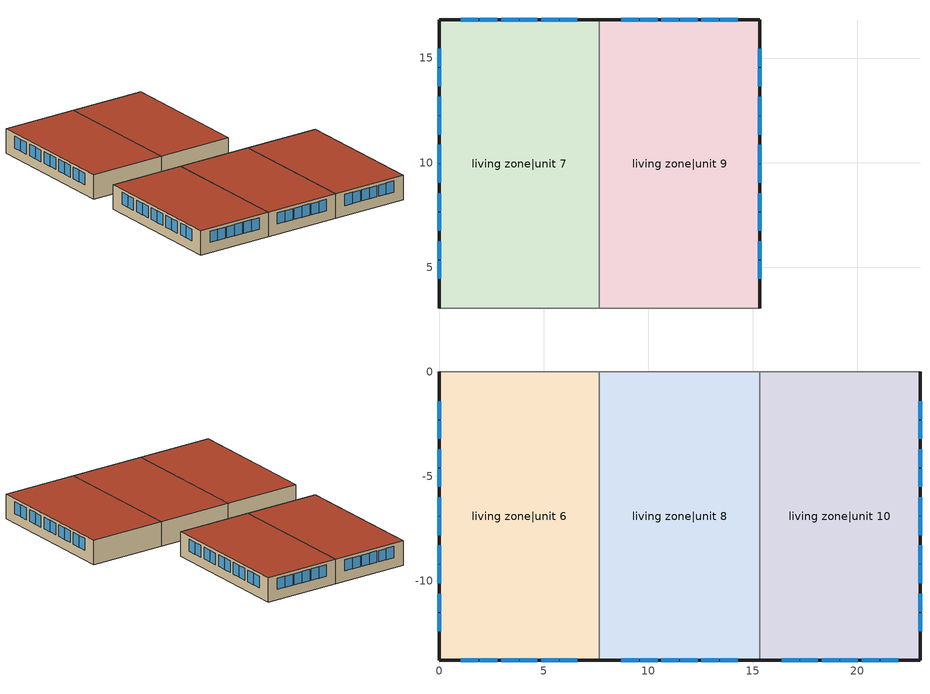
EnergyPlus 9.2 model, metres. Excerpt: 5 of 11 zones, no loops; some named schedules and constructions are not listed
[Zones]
living zone|unit 10
 floor to living zone|unit 5 (FloorFinUninsFin): 15.33,-13.8 15.33,0 22.99,0 22.99,-13.8 z2.44
 wall outside (WallExtInsFin): 15.33,-13.8 22.99,-13.8 22.99,0 z2.44:4.88
 wall adiabatic (WallIntFinUninsFin): 22.99,0 15.33,0 z2.44:4.88
 wall to living zone|unit 8 (WallIntFinUninsFin): 15.33,0 15.33,-13.8 z2.44:4.88
 window (WindowConstruction): 22.99,-12.4 22.99,-11.53 / 22.99,-2.27 22.99,-1.4 / 22.99,-11.47 22.99,-10.6 / 22.99,-10.1 22.99,-9.23 / 22.99,-9.17 22.99,-8.3 / 22.99,-7.8 22.99,-6.93 / 22.99,-6.87 22.99,-6 / 22.99,-5.5 22.99,-4.63 / 22.99,-4.57 22.99,-3.7 / 22.99,-3.2 22.99,-2.33 z3.41:4.57; 16.38,-13.8 17.21,-13.8 / 17.27,-13.8 18.11,-13.8 / 18.29,-13.8 19.13,-13.8 / 19.19,-13.8 20.03,-13.8 / 20.21,-13.8 21.05,-13.8 / 21.11,-13.8 21.94,-13.8 z3.46:4.57
 roof outside (RoofFinInsExt): 22.99,-13.8 22.99,0 15.33,0 15.33,-13.8 z4.88
living zone|unit 6
 floor to living zone (FloorFinUninsFin): 0,-13.8 0,0 7.66,0 7.66,-13.8 z2.44
 wall outside (WallExtInsFin): 0,0 0,-13.8 7.66,-13.8 z2.44:4.88
 wall adiabatic (WallIntFinUninsFin): 7.66,0 0,0 z2.44:4.88
 wall to living zone|unit 8 (WallIntFinUninsFin Reversed): 7.66,-13.8 7.66,0 z2.44:4.88
 window (WindowConstruction): 1.05,-13.8 1.89,-13.8 / 1.95,-13.8 2.78,-13.8 / 2.96,-13.8 3.8,-13.8 / 3.86,-13.8 4.7,-13.8 / 4.88,-13.8 5.72,-13.8 / 5.78,-13.8 6.62,-13.8 z3.46:4.57; 0,-1.4 0,-2.27 / 0,-11.53 0,-12.4 / 0,-2.33 0,-3.2 / 0,-3.7 0,-4.57 / 0,-4.63 0,-5.5 / 0,-6 0,-6.87 / 0,-6.93 0,-7.8 / 0,-8.3 0,-9.17 / 0,-9.23 0,-10.1 / 0,-10.6 0,-11.47 z3.41:4.57
 roof outside (RoofFinInsExt): 7.66,-13.8 7.66,0 0,0 0,-13.8 z4.88
living zone|unit 7
 floor to living zone|unit 2 (FloorFinUninsFin): 0,3.05 0,16.84 7.66,16.84 7.66,3.05 z2.44
 wall outside (WallExtInsFin): 7.66,16.84 0,16.84 0,3.05 z2.44:4.88
 wall to living zone|unit 9 (WallIntFinUninsFin Reversed): 7.66,3.05 7.66,16.84 z2.44:4.88
 wall adiabatic (WallIntFinUninsFin): 0,3.05 7.66,3.05 z2.44:4.88
 window (WindowConstruction): 0,15.44 0,14.57 / 0,5.32 0,4.45 / 0,14.51 0,13.64 / 0,13.15 0,12.28 / 0,12.21 0,11.34 / 0,10.85 0,9.98 / 0,9.92 0,9.04 / 0,8.55 0,7.68 / 0,7.62 0,6.75 / 0,6.25 0,5.38 z3.41:4.57; 6.62,16.84 5.78,16.84 / 5.72,16.84 4.88,16.84 / 4.7,16.84 3.86,16.84 / 3.8,16.84 2.96,16.84 / 2.78,16.84 1.95,16.84 / 1.89,16.84 1.05,16.84 z3.46:4.57
 roof outside (RoofFinInsExt): 7.66,3.05 7.66,16.84 0,16.84 0,3.05 z4.88
living zone|unit 8
 floor to living zone|unit 3 (FloorFinUninsFin): 7.66,-13.8 7.66,0 15.33,0 15.33,-13.8 z2.44
 wall outside (WallExtInsFin): 7.66,-13.8 15.33,-13.8 z2.44:4.88
 wall adiabatic (WallIntFinUninsFin): 15.33,0 7.66,0 z2.44:4.88
 window (WindowConstruction): 8.71,-13.8 9.55,-13.8 / 9.61,-13.8 10.45,-13.8 / 10.63,-13.8 11.47,-13.8 / 11.53,-13.8 12.36,-13.8 / 12.54,-13.8 13.38,-13.8 / 13.44,-13.8 14.28,-13.8 z3.46:4.57
 roof outside (RoofFinInsExt): 15.33,-13.8 15.33,0 7.66,0 7.66,-13.8 z4.88
living zone|unit 9
 floor to living zone|unit 4 (FloorFinUninsFin): 7.66,3.05 7.66,16.84 15.33,16.84 15.33,3.05 z2.44
 wall outside (WallExtInsFin): 15.33,3.05 15.33,16.84 7.66,16.84 z2.44:4.88
 wall adiabatic (WallIntFinUninsFin): 7.66,3.05 15.33,3.05 z2.44:4.88
 window (WindowConstruction): 14.28,16.84 13.44,16.84 / 13.38,16.84 12.54,16.84 / 12.36,16.84 11.53,16.84 / 11.47,16.84 10.63,16.84 / 10.45,16.84 9.61,16.84 / 9.55,16.84 8.71,16.84 z3.46:4.57; 15.33,4.45 15.33,5.32 / 15.33,14.57 15.33,15.44 / 15.33,5.38 15.33,6.25 / 15.33,6.75 15.33,7.62 / 15.33,7.68 15.33,8.55 / 15.33,9.04 15.33,9.92 / 15.33,9.98 15.33,10.85 / 15.33,11.34 15.33,12.21 / 15.33,12.28 15.33,13.15 / 15.33,13.64 15.33,14.51 z3.41:4.57
 roof outside (RoofFinInsExt): 15.33,3.05 15.33,16.84 7.66,16.84 7.66,3.05 z4.88
[Schedule:Year]
res mv_2 bath exhaust schedule: res mv_2 bath exhaust schedule Week Rule - Jan1-Jan6, 1, 1, 1, 6, res mv_2 bath exhaust schedule Week Rule - Jan7-Jan27, 1, 7, 1, 27, res mv_2 bath exhaust schedule Week Rule - Jan28-Feb3, 1, 28, 2, 3, res mv_2 bath exhaust schedule Week Rule - Feb4-Feb24, 2, 4, 2, 24, res mv_2 bath exhaust schedule Week Rule - Feb25-Mar3, 2, 25, 3, 3, res mv_2 bath exhaust schedule Week Rule - Mar4-Mar31, 3, 4, 3, 31, res mv_2 bath exhaust schedule Week Rule - Apr1-Apr28, 4, 1, 4, 28, res mv_2 bath exhaust schedule Week Rule - Apr29-May5, 4, 29, 5, 5, res mv_2 bath exhaust schedule Week Rule - May6-May26, 5, 6, 5, 26, res mv_2 bath exhaust schedule Week Rule - May27-Jun2, 5, 27, 6, 2, res mv_2 bath exhaust schedule Week Rule - Jun3-Jun30, 6, 3, 6, 30, res mv_2 bath exhaust schedule Week Rule - Jul1-Jul28, 7, 1, 7, 28, res mv_2 bath exhaust schedule Week Rule - Jul29-Aug4, 7, 29, 8, 4, res mv_2 bath exhaust schedule Week Rule - Aug5-Aug25, 8, 5, 8, 25, res mv_2 bath exhaust schedule Week Rule - Aug26-Sep1, 8, 26, 9, 1, res mv_2 bath exhaust schedule Week Rule - Sep2-Sep29, 9, 2, 9, 29, res mv_2 bath exhaust schedule Week Rule - Sep30-Oct6, 9, 30, 10, 6, res mv_2 bath exhaust schedule Week Rule - Oct7-Oct27, 10, 7, 10, 27, res mv_2 bath exhaust schedule Week Rule - Oct28-Nov3, 10, 28, 11, 3, res mv_2 bath exhaust schedule Week Rule - Nov4-Nov24, 11, 4, 11, 24, res mv_2 bath exhaust schedule Week Rule - Nov25-Dec1, 11, 25, 12, 1, res mv_2 bath exhaust schedule Week Rule - Dec2-Dec31, 12, 2, 12, 31
res mv_2 range exhaust schedule: res mv_2 range exhaust schedule Week Rule - Jan1-Jan6, 1, 1, 1, 6, res mv_2 range exhaust schedule Week Rule - Jan7-Jan27, 1, 7, 1, 27, res mv_2 range exhaust schedule Week Rule - Jan28-Feb3, 1, 28, 2, 3, res mv_2 range exhaust schedule Week Rule - Feb4-Feb24, 2, 4, 2, 24, res mv_2 range exhaust schedule Week Rule - Feb25-Mar3, 2, 25, 3, 3, res mv_2 range exhaust schedule Week Rule - Mar4-Mar31, 3, 4, 3, 31, res mv_2 range exhaust schedule Week Rule - Apr1-Apr28, 4, 1, 4, 28, res mv_2 range exhaust schedule Week Rule - Apr29-May5, 4, 29, 5, 5, res mv_2 range exhaust schedule Week Rule - May6-May26, 5, 6, 5, 26, res mv_2 range exhaust schedule Week Rule - May27-Jun2, 5, 27, 6, 2, res mv_2 range exhaust schedule Week Rule - Jun3-Jun30, 6, 3, 6, 30, res mv_2 range exhaust schedule Week Rule - Jul1-Jul28, 7, 1, 7, 28, res mv_2 range exhaust schedule Week Rule - Jul29-Aug4, 7, 29, 8, 4, res mv_2 range exhaust schedule Week Rule - Aug5-Aug25, 8, 5, 8, 25, res mv_2 range exhaust schedule Week Rule - Aug26-Sep1, 8, 26, 9, 1, res mv_2 range exhaust schedule Week Rule - Sep2-Sep29, 9, 2, 9, 29, res mv_2 range exhaust schedule Week Rule - Sep30-Oct6, 9, 30, 10, 6, res mv_2 range exhaust schedule Week Rule - Oct7-Oct27, 10, 7, 10, 27, res mv_2 range exhaust schedule Week Rule - Oct28-Nov3, 10, 28, 11, 3, res mv_2 range exhaust schedule Week Rule - Nov4-Nov24, 11, 4, 11, 24, res mv_2 range exhaust schedule Week Rule - Nov25-Dec1, 11, 25, 12, 1, res mv_2 range exhaust schedule Week Rule - Dec2-Dec31, 12, 2, 12, 31
res mv_3 bath exhaust schedule: res mv_3 bath exhaust schedule Week Rule - Jan1-Jan6, 1, 1, 1, 6, res mv_3 bath exhaust schedule Week Rule - Jan7-Jan27, 1, 7, 1, 27, res mv_3 bath exhaust schedule Week Rule - Jan28-Feb3, 1, 28, 2, 3, res mv_3 bath exhaust schedule Week Rule - Feb4-Feb24, 2, 4, 2, 24, res mv_3 bath exhaust schedule Week Rule - Feb25-Mar3, 2, 25, 3, 3, res mv_3 bath exhaust schedule Week Rule - Mar4-Mar31, 3, 4, 3, 31, res mv_3 bath exhaust schedule Week Rule - Apr1-Apr28, 4, 1, 4, 28, res mv_3 bath exhaust schedule Week Rule - Apr29-May5, 4, 29, 5, 5, res mv_3 bath exhaust schedule Week Rule - May6-May26, 5, 6, 5, 26, res mv_3 bath exhaust schedule Week Rule - May27-Jun2, 5, 27, 6, 2, res mv_3 bath exhaust schedule Week Rule - Jun3-Jun30, 6, 3, 6, 30, res mv_3 bath exhaust schedule Week Rule - Jul1-Jul28, 7, 1, 7, 28, res mv_3 bath exhaust schedule Week Rule - Jul29-Aug4, 7, 29, 8, 4, res mv_3 bath exhaust schedule Week Rule - Aug5-Aug25, 8, 5, 8, 25, res mv_3 bath exhaust schedule Week Rule - Aug26-Sep1, 8, 26, 9, 1, res mv_3 bath exhaust schedule Week Rule - Sep2-Sep29, 9, 2, 9, 29, res mv_3 bath exhaust schedule Week Rule - Sep30-Oct6, 9, 30, 10, 6, res mv_3 bath exhaust schedule Week Rule - Oct7-Oct27, 10, 7, 10, 27, res mv_3 bath exhaust schedule Week Rule - Oct28-Nov3, 10, 28, 11, 3, res mv_3 bath exhaust schedule Week Rule - Nov4-Nov24, 11, 4, 11, 24, res mv_3 bath exhaust schedule Week Rule - Nov25-Dec1, 11, 25, 12, 1, res mv_3 bath exhaust schedule Week Rule - Dec2-Dec31, 12, 2, 12, 31
res mv_3 range exhaust schedule: res mv_3 range exhaust schedule Week Rule - Jan1-Jan6, 1, 1, 1, 6, res mv_3 range exhaust schedule Week Rule - Jan7-Jan27, 1, 7, 1, 27, res mv_3 range exhaust schedule Week Rule - Jan28-Feb3, 1, 28, 2, 3, res mv_3 range exhaust schedule Week Rule - Feb4-Feb24, 2, 4, 2, 24, res mv_3 range exhaust schedule Week Rule - Feb25-Mar3, 2, 25, 3, 3, res mv_3 range exhaust schedule Week Rule - Mar4-Mar31, 3, 4, 3, 31, res mv_3 range exhaust schedule Week Rule - Apr1-Apr28, 4, 1, 4, 28, res mv_3 range exhaust schedule Week Rule - Apr29-May5, 4, 29, 5, 5, res mv_3 range exhaust schedule Week Rule - May6-May26, 5, 6, 5, 26, res mv_3 range exhaust schedule Week Rule - May27-Jun2, 5, 27, 6, 2, res mv_3 range exhaust schedule Week Rule - Jun3-Jun30, 6, 3, 6, 30, res mv_3 range exhaust schedule Week Rule - Jul1-Jul28, 7, 1, 7, 28, res mv_3 range exhaust schedule Week Rule - Jul29-Aug4, 7, 29, 8, 4, res mv_3 range exhaust schedule Week Rule - Aug5-Aug25, 8, 5, 8, 25, res mv_3 range exhaust schedule Week Rule - Aug26-Sep1, 8, 26, 9, 1, res mv_3 range exhaust schedule Week Rule - Sep2-Sep29, 9, 2, 9, 29, res mv_3 range exhaust schedule Week Rule - Sep30-Oct6, 9, 30, 10, 6, res mv_3 range exhaust schedule Week Rule - Oct7-Oct27, 10, 7, 10, 27, res mv_3 range exhaust schedule Week Rule - Oct28-Nov3, 10, 28, 11, 3, res mv_3 range exhaust schedule Week Rule - Nov4-Nov24, 11, 4, 11, 24, res mv_3 range exhaust schedule Week Rule - Nov25-Dec1, 11, 25, 12, 1, res mv_3 range exhaust schedule Week Rule - Dec2-Dec31, 12, 2, 12, 31
res mv_4 bath exhaust schedule: res mv_4 bath exhaust schedule Week Rule - Jan1-Jan6, 1, 1, 1, 6, res mv_4 bath exhaust schedule Week Rule - Jan7-Jan27, 1, 7, 1, 27, res mv_4 bath exhaust schedule Week Rule - Jan28-Feb3, 1, 28, 2, 3, res mv_4 bath exhaust schedule Week Rule - Feb4-Feb24, 2, 4, 2, 24, res mv_4 bath exhaust schedule Week Rule - Feb25-Mar3, 2, 25, 3, 3, res mv_4 bath exhaust schedule Week Rule - Mar4-Mar31, 3, 4, 3, 31, res mv_4 bath exhaust schedule Week Rule - Apr1-Apr28, 4, 1, 4, 28, res mv_4 bath exhaust schedule Week Rule - Apr29-May5, 4, 29, 5, 5, res mv_4 bath exhaust schedule Week Rule - May6-May26, 5, 6, 5, 26, res mv_4 bath exhaust schedule Week Rule - May27-Jun2, 5, 27, 6, 2, res mv_4 bath exhaust schedule Week Rule - Jun3-Jun30, 6, 3, 6, 30, res mv_4 bath exhaust schedule Week Rule - Jul1-Jul28, 7, 1, 7, 28, res mv_4 bath exhaust schedule Week Rule - Jul29-Aug4, 7, 29, 8, 4, res mv_4 bath exhaust schedule Week Rule - Aug5-Aug25, 8, 5, 8, 25, res mv_4 bath exhaust schedule Week Rule - Aug26-Sep1, 8, 26, 9, 1, res mv_4 bath exhaust schedule Week Rule - Sep2-Sep29, 9, 2, 9, 29, res mv_4 bath exhaust schedule Week Rule - Sep30-Oct6, 9, 30, 10, 6, res mv_4 bath exhaust schedule Week Rule - Oct7-Oct27, 10, 7, 10, 27, res mv_4 bath exhaust schedule Week Rule - Oct28-Nov3, 10, 28, 11, 3, res mv_4 bath exhaust schedule Week Rule - Nov4-Nov24, 11, 4, 11, 24, res mv_4 bath exhaust schedule Week Rule - Nov25-Dec1, 11, 25, 12, 1, res mv_4 bath exhaust schedule Week Rule - Dec2-Dec31, 12, 2, 12, 31
res mv_4 range exhaust schedule: res mv_4 range exhaust schedule Week Rule - Jan1-Jan6, 1, 1, 1, 6, res mv_4 range exhaust schedule Week Rule - Jan7-Jan27, 1, 7, 1, 27, res mv_4 range exhaust schedule Week Rule - Jan28-Feb3, 1, 28, 2, 3, res mv_4 range exhaust schedule Week Rule - Feb4-Feb24, 2, 4, 2, 24, res mv_4 range exhaust schedule Week Rule - Feb25-Mar3, 2, 25, 3, 3, res mv_4 range exhaust schedule Week Rule - Mar4-Mar31, 3, 4, 3, 31, res mv_4 range exhaust schedule Week Rule - Apr1-Apr28, 4, 1, 4, 28, res mv_4 range exhaust schedule Week Rule - Apr29-May5, 4, 29, 5, 5, res mv_4 range exhaust schedule Week Rule - May6-May26, 5, 6, 5, 26, res mv_4 range exhaust schedule Week Rule - May27-Jun2, 5, 27, 6, 2, res mv_4 range exhaust schedule Week Rule - Jun3-Jun30, 6, 3, 6, 30, res mv_4 range exhaust schedule Week Rule - Jul1-Jul28, 7, 1, 7, 28, res mv_4 range exhaust schedule Week Rule - Jul29-Aug4, 7, 29, 8, 4, res mv_4 range exhaust schedule Week Rule - Aug5-Aug25, 8, 5, 8, 25, res mv_4 range exhaust schedule Week Rule - Aug26-Sep1, 8, 26, 9, 1, res mv_4 range exhaust schedule Week Rule - Sep2-Sep29, 9, 2, 9, 29, res mv_4 range exhaust schedule Week Rule - Sep30-Oct6, 9, 30, 10, 6, res mv_4 range exhaust schedule Week Rule - Oct7-Oct27, 10, 7, 10, 27, res mv_4 range exhaust schedule Week Rule - Oct28-Nov3, 10, 28, 11, 3, res mv_4 range exhaust schedule Week Rule - Nov4-Nov24, 11, 4, 11, 24, res mv_4 range exhaust schedule Week Rule - Nov25-Dec1, 11, 25, 12, 1, res mv_4 range exhaust schedule Week Rule - Dec2-Dec31, 12, 2, 12, 31
res mv_5 bath exhaust schedule: res mv_5 bath exhaust schedule Week Rule - Jan1-Jan6, 1, 1, 1, 6, res mv_5 bath exhaust schedule Week Rule - Jan7-Jan27, 1, 7, 1, 27, res mv_5 bath exhaust schedule Week Rule - Jan28-Feb3, 1, 28, 2, 3, res mv_5 bath exhaust schedule Week Rule - Feb4-Feb24, 2, 4, 2, 24, res mv_5 bath exhaust schedule Week Rule - Feb25-Mar3, 2, 25, 3, 3, res mv_5 bath exhaust schedule Week Rule - Mar4-Mar31, 3, 4, 3, 31, res mv_5 bath exhaust schedule Week Rule - Apr1-Apr28, 4, 1, 4, 28, res mv_5 bath exhaust schedule Week Rule - Apr29-May5, 4, 29, 5, 5, res mv_5 bath exhaust schedule Week Rule - May6-May26, 5, 6, 5, 26, res mv_5 bath exhaust schedule Week Rule - May27-Jun2, 5, 27, 6, 2, res mv_5 bath exhaust schedule Week Rule - Jun3-Jun30, 6, 3, 6, 30, res mv_5 bath exhaust schedule Week Rule - Jul1-Jul28, 7, 1, 7, 28, res mv_5 bath exhaust schedule Week Rule - Jul29-Aug4, 7, 29, 8, 4, res mv_5 bath exhaust schedule Week Rule - Aug5-Aug25, 8, 5, 8, 25, res mv_5 bath exhaust schedule Week Rule - Aug26-Sep1, 8, 26, 9, 1, res mv_5 bath exhaust schedule Week Rule - Sep2-Sep29, 9, 2, 9, 29, res mv_5 bath exhaust schedule Week Rule - Sep30-Oct6, 9, 30, 10, 6, res mv_5 bath exhaust schedule Week Rule - Oct7-Oct27, 10, 7, 10, 27, res mv_5 bath exhaust schedule Week Rule - Oct28-Nov3, 10, 28, 11, 3, res mv_5 bath exhaust schedule Week Rule - Nov4-Nov24, 11, 4, 11, 24, res mv_5 bath exhaust schedule Week Rule - Nov25-Dec1, 11, 25, 12, 1, res mv_5 bath exhaust schedule Week Rule - Dec2-Dec31, 12, 2, 12, 31
res mv_5 range exhaust schedule: res mv_5 range exhaust schedule Week Rule - Jan1-Jan6, 1, 1, 1, 6, res mv_5 range exhaust schedule Week Rule - Jan7-Jan27, 1, 7, 1, 27, res mv_5 range exhaust schedule Week Rule - Jan28-Feb3, 1, 28, 2, 3, res mv_5 range exhaust schedule Week Rule - Feb4-Feb24, 2, 4, 2, 24, res mv_5 range exhaust schedule Week Rule - Feb25-Mar3, 2, 25, 3, 3, res mv_5 range exhaust schedule Week Rule - Mar4-Mar31, 3, 4, 3, 31, res mv_5 range exhaust schedule Week Rule - Apr1-Apr28, 4, 1, 4, 28, res mv_5 range exhaust schedule Week Rule - Apr29-May5, 4, 29, 5, 5, res mv_5 range exhaust schedule Week Rule - May6-May26, 5, 6, 5, 26, res mv_5 range exhaust schedule Week Rule - May27-Jun2, 5, 27, 6, 2, res mv_5 range exhaust schedule Week Rule - Jun3-Jun30, 6, 3, 6, 30, res mv_5 range exhaust schedule Week Rule - Jul1-Jul28, 7, 1, 7, 28, res mv_5 range exhaust schedule Week Rule - Jul29-Aug4, 7, 29, 8, 4, res mv_5 range exhaust schedule Week Rule - Aug5-Aug25, 8, 5, 8, 25, res mv_5 range exhaust schedule Week Rule - Aug26-Sep1, 8, 26, 9, 1, res mv_5 range exhaust schedule Week Rule - Sep2-Sep29, 9, 2, 9, 29, res mv_5 range exhaust schedule Week Rule - Sep30-Oct6, 9, 30, 10, 6, res mv_5 range exhaust schedule Week Rule - Oct7-Oct27, 10, 7, 10, 27, res mv_5 range exhaust schedule Week Rule - Oct28-Nov3, 10, 28, 11, 3, res mv_5 range exhaust schedule Week Rule - Nov4-Nov24, 11, 4, 11, 24, res mv_5 range exhaust schedule Week Rule - Nov25-Dec1, 11, 25, 12, 1, res mv_5 range exhaust schedule Week Rule - Dec2-Dec31, 12, 2, 12, 31
res mv_6 bath exhaust schedule: res mv_6 bath exhaust schedule Week Rule - Jan1-Jan6, 1, 1, 1, 6, res mv_6 bath exhaust schedule Week Rule - Jan7-Jan27, 1, 7, 1, 27, res mv_6 bath exhaust schedule Week Rule - Jan28-Feb3, 1, 28, 2, 3, res mv_6 bath exhaust schedule Week Rule - Feb4-Feb24, 2, 4, 2, 24, res mv_6 bath exhaust schedule Week Rule - Feb25-Mar3, 2, 25, 3, 3, res mv_6 bath exhaust schedule Week Rule - Mar4-Mar31, 3, 4, 3, 31, res mv_6 bath exhaust schedule Week Rule - Apr1-Apr28, 4, 1, 4, 28, res mv_6 bath exhaust schedule Week Rule - Apr29-May5, 4, 29, 5, 5, res mv_6 bath exhaust schedule Week Rule - May6-May26, 5, 6, 5, 26, res mv_6 bath exhaust schedule Week Rule - May27-Jun2, 5, 27, 6, 2, res mv_6 bath exhaust schedule Week Rule - Jun3-Jun30, 6, 3, 6, 30, res mv_6 bath exhaust schedule Week Rule - Jul1-Jul28, 7, 1, 7, 28, res mv_6 bath exhaust schedule Week Rule - Jul29-Aug4, 7, 29, 8, 4, res mv_6 bath exhaust schedule Week Rule - Aug5-Aug25, 8, 5, 8, 25, res mv_6 bath exhaust schedule Week Rule - Aug26-Sep1, 8, 26, 9, 1, res mv_6 bath exhaust schedule Week Rule - Sep2-Sep29, 9, 2, 9, 29, res mv_6 bath exhaust schedule Week Rule - Sep30-Oct6, 9, 30, 10, 6, res mv_6 bath exhaust schedule Week Rule - Oct7-Oct27, 10, 7, 10, 27, res mv_6 bath exhaust schedule Week Rule - Oct28-Nov3, 10, 28, 11, 3, res mv_6 bath exhaust schedule Week Rule - Nov4-Nov24, 11, 4, 11, 24, res mv_6 bath exhaust schedule Week Rule - Nov25-Dec1, 11, 25, 12, 1, res mv_6 bath exhaust schedule Week Rule - Dec2-Dec31, 12, 2, 12, 31
res mv_6 range exhaust schedule: res mv_6 range exhaust schedule Week Rule - Jan1-Jan6, 1, 1, 1, 6, res mv_6 range exhaust schedule Week Rule - Jan7-Jan27, 1, 7, 1, 27, res mv_6 range exhaust schedule Week Rule - Jan28-Feb3, 1, 28, 2, 3, res mv_6 range exhaust schedule Week Rule - Feb4-Feb24, 2, 4, 2, 24, res mv_6 range exhaust schedule Week Rule - Feb25-Mar3, 2, 25, 3, 3, res mv_6 range exhaust schedule Week Rule - Mar4-Mar31, 3, 4, 3, 31, res mv_6 range exhaust schedule Week Rule - Apr1-Apr28, 4, 1, 4, 28, res mv_6 range exhaust schedule Week Rule - Apr29-May5, 4, 29, 5, 5, res mv_6 range exhaust schedule Week Rule - May6-May26, 5, 6, 5, 26, res mv_6 range exhaust schedule Week Rule - May27-Jun2, 5, 27, 6, 2, res mv_6 range exhaust schedule Week Rule - Jun3-Jun30, 6, 3, 6, 30, res mv_6 range exhaust schedule Week Rule - Jul1-Jul28, 7, 1, 7, 28, res mv_6 range exhaust schedule Week Rule - Jul29-Aug4, 7, 29, 8, 4, res mv_6 range exhaust schedule Week Rule - Aug5-Aug25, 8, 5, 8, 25, res mv_6 range exhaust schedule Week Rule - Aug26-Sep1, 8, 26, 9, 1, res mv_6 range exhaust schedule Week Rule - Sep2-Sep29, 9, 2, 9, 29, res mv_6 range exhaust schedule Week Rule - Sep30-Oct6, 9, 30, 10, 6, res mv_6 range exhaust schedule Week Rule - Oct7-Oct27, 10, 7, 10, 27, res mv_6 range exhaust schedule Week Rule - Oct28-Nov3, 10, 28, 11, 3, res mv_6 range exhaust schedule Week Rule - Nov4-Nov24, 11, 4, 11, 24, res mv_6 range exhaust schedule Week Rule - Nov25-Dec1, 11, 25, 12, 1, res mv_6 range exhaust schedule Week Rule - Dec2-Dec31, 12, 2, 12, 31
res mv_7 bath exhaust schedule: res mv_7 bath exhaust schedule Week Rule - Jan1-Jan6, 1, 1, 1, 6, res mv_7 bath exhaust schedule Week Rule - Jan7-Jan27, 1, 7, 1, 27, res mv_7 bath exhaust schedule Week Rule - Jan28-Feb3, 1, 28, 2, 3, res mv_7 bath exhaust schedule Week Rule - Feb4-Feb24, 2, 4, 2, 24, res mv_7 bath exhaust schedule Week Rule - Feb25-Mar3, 2, 25, 3, 3, res mv_7 bath exhaust schedule Week Rule - Mar4-Mar31, 3, 4, 3, 31, res mv_7 bath exhaust schedule Week Rule - Apr1-Apr28, 4, 1, 4, 28, res mv_7 bath exhaust schedule Week Rule - Apr29-May5, 4, 29, 5, 5, res mv_7 bath exhaust schedule Week Rule - May6-May26, 5, 6, 5, 26, res mv_7 bath exhaust schedule Week Rule - May27-Jun2, 5, 27, 6, 2, res mv_7 bath exhaust schedule Week Rule - Jun3-Jun30, 6, 3, 6, 30, res mv_7 bath exhaust schedule Week Rule - Jul1-Jul28, 7, 1, 7, 28, res mv_7 bath exhaust schedule Week Rule - Jul29-Aug4, 7, 29, 8, 4, res mv_7 bath exhaust schedule Week Rule - Aug5-Aug25, 8, 5, 8, 25, res mv_7 bath exhaust schedule Week Rule - Aug26-Sep1, 8, 26, 9, 1, res mv_7 bath exhaust schedule Week Rule - Sep2-Sep29, 9, 2, 9, 29, res mv_7 bath exhaust schedule Week Rule - Sep30-Oct6, 9, 30, 10, 6, res mv_7 bath exhaust schedule Week Rule - Oct7-Oct27, 10, 7, 10, 27, res mv_7 bath exhaust schedule Week Rule - Oct28-Nov3, 10, 28, 11, 3, res mv_7 bath exhaust schedule Week Rule - Nov4-Nov24, 11, 4, 11, 24, res mv_7 bath exhaust schedule Week Rule - Nov25-Dec1, 11, 25, 12, 1, res mv_7 bath exhaust schedule Week Rule - Dec2-Dec31, 12, 2, 12, 31
res mv_7 range exhaust schedule: res mv_7 range exhaust schedule Week Rule - Jan1-Jan6, 1, 1, 1, 6, res mv_7 range exhaust schedule Week Rule - Jan7-Jan27, 1, 7, 1, 27, res mv_7 range exhaust schedule Week Rule - Jan28-Feb3, 1, 28, 2, 3, res mv_7 range exhaust schedule Week Rule - Feb4-Feb24, 2, 4, 2, 24, res mv_7 range exhaust schedule Week Rule - Feb25-Mar3, 2, 25, 3, 3, res mv_7 range exhaust schedule Week Rule - Mar4-Mar31, 3, 4, 3, 31, res mv_7 range exhaust schedule Week Rule - Apr1-Apr28, 4, 1, 4, 28, res mv_7 range exhaust schedule Week Rule - Apr29-May5, 4, 29, 5, 5, res mv_7 range exhaust schedule Week Rule - May6-May26, 5, 6, 5, 26, res mv_7 range exhaust schedule Week Rule - May27-Jun2, 5, 27, 6, 2, res mv_7 range exhaust schedule Week Rule - Jun3-Jun30, 6, 3, 6, 30, res mv_7 range exhaust schedule Week Rule - Jul1-Jul28, 7, 1, 7, 28, res mv_7 range exhaust schedule Week Rule - Jul29-Aug4, 7, 29, 8, 4, res mv_7 range exhaust schedule Week Rule - Aug5-Aug25, 8, 5, 8, 25, res mv_7 range exhaust schedule Week Rule - Aug26-Sep1, 8, 26, 9, 1, res mv_7 range exhaust schedule Week Rule - Sep2-Sep29, 9, 2, 9, 29, res mv_7 range exhaust schedule Week Rule - Sep30-Oct6, 9, 30, 10, 6, res mv_7 range exhaust schedule Week Rule - Oct7-Oct27, 10, 7, 10, 27, res mv_7 range exhaust schedule Week Rule - Oct28-Nov3, 10, 28, 11, 3, res mv_7 range exhaust schedule Week Rule - Nov4-Nov24, 11, 4, 11, 24, res mv_7 range exhaust schedule Week Rule - Nov25-Dec1, 11, 25, 12, 1, res mv_7 range exhaust schedule Week Rule - Dec2-Dec31, 12, 2, 12, 31
res mv_8 bath exhaust schedule: res mv_8 bath exhaust schedule Week Rule - Jan1-Jan6, 1, 1, 1, 6, res mv_8 bath exhaust schedule Week Rule - Jan7-Jan27, 1, 7, 1, 27, res mv_8 bath exhaust schedule Week Rule - Jan28-Feb3, 1, 28, 2, 3, res mv_8 bath exhaust schedule Week Rule - Feb4-Feb24, 2, 4, 2, 24, res mv_8 bath exhaust schedule Week Rule - Feb25-Mar3, 2, 25, 3, 3, res mv_8 bath exhaust schedule Week Rule - Mar4-Mar31, 3, 4, 3, 31, res mv_8 bath exhaust schedule Week Rule - Apr1-Apr28, 4, 1, 4, 28, res mv_8 bath exhaust schedule Week Rule - Apr29-May5, 4, 29, 5, 5, res mv_8 bath exhaust schedule Week Rule - May6-May26, 5, 6, 5, 26, res mv_8 bath exhaust schedule Week Rule - May27-Jun2, 5, 27, 6, 2, res mv_8 bath exhaust schedule Week Rule - Jun3-Jun30, 6, 3, 6, 30, res mv_8 bath exhaust schedule Week Rule - Jul1-Jul28, 7, 1, 7, 28, res mv_8 bath exhaust schedule Week Rule - Jul29-Aug4, 7, 29, 8, 4, res mv_8 bath exhaust schedule Week Rule - Aug5-Aug25, 8, 5, 8, 25, res mv_8 bath exhaust schedule Week Rule - Aug26-Sep1, 8, 26, 9, 1, res mv_8 bath exhaust schedule Week Rule - Sep2-Sep29, 9, 2, 9, 29, res mv_8 bath exhaust schedule Week Rule - Sep30-Oct6, 9, 30, 10, 6, res mv_8 bath exhaust schedule Week Rule - Oct7-Oct27, 10, 7, 10, 27, res mv_8 bath exhaust schedule Week Rule - Oct28-Nov3, 10, 28, 11, 3, res mv_8 bath exhaust schedule Week Rule - Nov4-Nov24, 11, 4, 11, 24, res mv_8 bath exhaust schedule Week Rule - Nov25-Dec1, 11, 25, 12, 1, res mv_8 bath exhaust schedule Week Rule - Dec2-Dec31, 12, 2, 12, 31
res mv_8 range exhaust schedule: res mv_8 range exhaust schedule Week Rule - Jan1-Jan6, 1, 1, 1, 6, res mv_8 range exhaust schedule Week Rule - Jan7-Jan27, 1, 7, 1, 27, res mv_8 range exhaust schedule Week Rule - Jan28-Feb3, 1, 28, 2, 3, res mv_8 range exhaust schedule Week Rule - Feb4-Feb24, 2, 4, 2, 24, res mv_8 range exhaust schedule Week Rule - Feb25-Mar3, 2, 25, 3, 3, res mv_8 range exhaust schedule Week Rule - Mar4-Mar31, 3, 4, 3, 31, res mv_8 range exhaust schedule Week Rule - Apr1-Apr28, 4, 1, 4, 28, res mv_8 range exhaust schedule Week Rule - Apr29-May5, 4, 29, 5, 5, res mv_8 range exhaust schedule Week Rule - May6-May26, 5, 6, 5, 26, res mv_8 range exhaust schedule Week Rule - May27-Jun2, 5, 27, 6, 2, res mv_8 range exhaust schedule Week Rule - Jun3-Jun30, 6, 3, 6, 30, res mv_8 range exhaust schedule Week Rule - Jul1-Jul28, 7, 1, 7, 28, res mv_8 range exhaust schedule Week Rule - Jul29-Aug4, 7, 29, 8, 4, res mv_8 range exhaust schedule Week Rule - Aug5-Aug25, 8, 5, 8, 25, res mv_8 range exhaust schedule Week Rule - Aug26-Sep1, 8, 26, 9, 1, res mv_8 range exhaust schedule Week Rule - Sep2-Sep29, 9, 2, 9, 29, res mv_8 range exhaust schedule Week Rule - Sep30-Oct6, 9, 30, 10, 6, res mv_8 range exhaust schedule Week Rule - Oct7-Oct27, 10, 7, 10, 27, res mv_8 range exhaust schedule Week Rule - Oct28-Nov3, 10, 28, 11, 3, res mv_8 range exhaust schedule Week Rule - Nov4-Nov24, 11, 4, 11, 24, res mv_8 range exhaust schedule Week Rule - Nov25-Dec1, 11, 25, 12, 1, res mv_8 range exhaust schedule Week Rule - Dec2-Dec31, 12, 2, 12, 31
res mv_9 bath exhaust schedule: res mv_9 bath exhaust schedule Week Rule - Jan1-Jan6, 1, 1, 1, 6, res mv_9 bath exhaust schedule Week Rule - Jan7-Jan27, 1, 7, 1, 27, res mv_9 bath exhaust schedule Week Rule - Jan28-Feb3, 1, 28, 2, 3, res mv_9 bath exhaust schedule Week Rule - Feb4-Feb24, 2, 4, 2, 24, res mv_9 bath exhaust schedule Week Rule - Feb25-Mar3, 2, 25, 3, 3, res mv_9 bath exhaust schedule Week Rule - Mar4-Mar31, 3, 4, 3, 31, res mv_9 bath exhaust schedule Week Rule - Apr1-Apr28, 4, 1, 4, 28, res mv_9 bath exhaust schedule Week Rule - Apr29-May5, 4, 29, 5, 5, res mv_9 bath exhaust schedule Week Rule - May6-May26, 5, 6, 5, 26, res mv_9 bath exhaust schedule Week Rule - May27-Jun2, 5, 27, 6, 2, res mv_9 bath exhaust schedule Week Rule - Jun3-Jun30, 6, 3, 6, 30, res mv_9 bath exhaust schedule Week Rule - Jul1-Jul28, 7, 1, 7, 28, res mv_9 bath exhaust schedule Week Rule - Jul29-Aug4, 7, 29, 8, 4, res mv_9 bath exhaust schedule Week Rule - Aug5-Aug25, 8, 5, 8, 25, res mv_9 bath exhaust schedule Week Rule - Aug26-Sep1, 8, 26, 9, 1, res mv_9 bath exhaust schedule Week Rule - Sep2-Sep29, 9, 2, 9, 29, res mv_9 bath exhaust schedule Week Rule - Sep30-Oct6, 9, 30, 10, 6, res mv_9 bath exhaust schedule Week Rule - Oct7-Oct27, 10, 7, 10, 27, res mv_9 bath exhaust schedule Week Rule - Oct28-Nov3, 10, 28, 11, 3, res mv_9 bath exhaust schedule Week Rule - Nov4-Nov24, 11, 4, 11, 24, res mv_9 bath exhaust schedule Week Rule - Nov25-Dec1, 11, 25, 12, 1, res mv_9 bath exhaust schedule Week Rule - Dec2-Dec31, 12, 2, 12, 31
res mv_9 range exhaust schedule: res mv_9 range exhaust schedule Week Rule - Jan1-Jan6, 1, 1, 1, 6, res mv_9 range exhaust schedule Week Rule - Jan7-Jan27, 1, 7, 1, 27, res mv_9 range exhaust schedule Week Rule - Jan28-Feb3, 1, 28, 2, 3, res mv_9 range exhaust schedule Week Rule - Feb4-Feb24, 2, 4, 2, 24, res mv_9 range exhaust schedule Week Rule - Feb25-Mar3, 2, 25, 3, 3, res mv_9 range exhaust schedule Week Rule - Mar4-Mar31, 3, 4, 3, 31, res mv_9 range exhaust schedule Week Rule - Apr1-Apr28, 4, 1, 4, 28, res mv_9 range exhaust schedule Week Rule - Apr29-May5, 4, 29, 5, 5, res mv_9 range exhaust schedule Week Rule - May6-May26, 5, 6, 5, 26, res mv_9 range exhaust schedule Week Rule - May27-Jun2, 5, 27, 6, 2, res mv_9 range exhaust schedule Week Rule - Jun3-Jun30, 6, 3, 6, 30, res mv_9 range exhaust schedule Week Rule - Jul1-Jul28, 7, 1, 7, 28, res mv_9 range exhaust schedule Week Rule - Jul29-Aug4, 7, 29, 8, 4, res mv_9 range exhaust schedule Week Rule - Aug5-Aug25, 8, 5, 8, 25, res mv_9 range exhaust schedule Week Rule - Aug26-Sep1, 8, 26, 9, 1, res mv_9 range exhaust schedule Week Rule - Sep2-Sep29, 9, 2, 9, 29, res mv_9 range exhaust schedule Week Rule - Sep30-Oct6, 9, 30, 10, 6, res mv_9 range exhaust schedule Week Rule - Oct7-Oct27, 10, 7, 10, 27, res mv_9 range exhaust schedule Week Rule - Oct28-Nov3, 10, 28, 11, 3, res mv_9 range exhaust schedule Week Rule - Nov4-Nov24, 11, 4, 11, 24, res mv_9 range exhaust schedule Week Rule - Nov25-Dec1, 11, 25, 12, 1, res mv_9 range exhaust schedule Week Rule - Dec2-Dec31, 12, 2, 12, 31
res nv_1 avail schedule: res nv_1 avail schedule Week Rule - Jan1-Jan27, 1, 1, 1, 27, res nv_1 avail schedule Week Rule - Jan28-Feb3, 1, 28, 2, 3, res nv_1 avail schedule Week Rule - Feb4-Feb24, 2, 4, 2, 24, res nv_1 avail schedule Week Rule - Feb25-Mar3, 2, 25, 3, 3, res nv_1 avail schedule Week Rule - Mar4-Mar31, 3, 4, 3, 31, res nv_1 avail schedule Week Rule - Apr1-Apr28, 4, 1, 4, 28, res nv_1 avail schedule Week Rule - Apr29-May5, 4, 29, 5, 5, res nv_1 avail schedule Week Rule - May6-May26, 5, 6, 5, 26, res nv_1 avail schedule Week Rule - May27-Jun2, 5, 27, 6, 2, res nv_1 avail schedule Week Rule - Jun3-Jun30, 6, 3, 6, 30, res nv_1 avail schedule Week Rule - Jul1-Jul28, 7, 1, 7, 28, res nv_1 avail schedule Week Rule - Jul29-Aug4, 7, 29, 8, 4, res nv_1 avail schedule Week Rule - Aug5-Sep1, 8, 5, 9, 1, res nv_1 avail schedule Week Rule - Sep2-Sep29, 9, 2, 9, 29, res nv_1 avail schedule Week Rule - Sep30-Oct27, 9, 30, 10, 27, res nv_1 avail schedule Week Rule - Oct28-Nov3, 10, 28, 11, 3, res nv_1 avail schedule Week Rule - Nov4-Dec1, 11, 4, 12, 1, res nv_1 avail schedule Week Rule - Dec2-Dec31, 12, 2, 12, 31
res nv_1 temp schedule: res nv_1 temp schedule Week Rule - Jan1-Jan6, 1, 1, 1, 6, res nv_1 temp schedule Week Rule - Jan7-Jan27, 1, 7, 1, 27, res nv_1 temp schedule Week Rule - Jan28-Feb3, 1, 28, 2, 3, res nv_1 temp schedule Week Rule - Feb4-Feb24, 2, 4, 2, 24, res nv_1 temp schedule Week Rule - Feb25-Mar3, 2, 25, 3, 3, res nv_1 temp schedule Week Rule - Mar4-Mar31, 3, 4, 3, 31, res nv_1 temp schedule Week Rule - Apr1-Apr28, 4, 1, 4, 28, res nv_1 temp schedule Week Rule - Apr29-May5, 4, 29, 5, 5, res nv_1 temp schedule Week Rule - May6-May26, 5, 6, 5, 26, res nv_1 temp schedule Week Rule - May27-Jun2, 5, 27, 6, 2, res nv_1 temp schedule Week Rule - Jun3-Jun30, 6, 3, 6, 30, res nv_1 temp schedule Week Rule - Jul1-Jul28, 7, 1, 7, 28, res nv_1 temp schedule Week Rule - Jul29-Aug4, 7, 29, 8, 4, res nv_1 temp schedule Week Rule - Aug5-Aug25, 8, 5, 8, 25, res nv_1 temp schedule Week Rule - Aug26-Sep1, 8, 26, 9, 1, res nv_1 temp schedule Week Rule - Sep2-Sep29, 9, 2, 9, 29, res nv_1 temp schedule Week Rule - Sep30-Oct6, 9, 30, 10, 6, res nv_1 temp schedule Week Rule - Oct7-Oct27, 10, 7, 10, 27, res nv_1 temp schedule Week Rule - Oct28-Nov3, 10, 28, 11, 3, res nv_1 temp schedule Week Rule - Nov4-Nov24, 11, 4, 11, 24, res nv_1 temp schedule Week Rule - Nov25-Dec1, 11, 25, 12, 1, res nv_1 temp schedule Week Rule - Dec2-Dec31, 12, 2, 12, 31
res nv_10 avail schedule: res nv_10 avail schedule Week Rule - Jan1-Jan27, 1, 1, 1, 27, res nv_10 avail schedule Week Rule - Jan28-Feb3, 1, 28, 2, 3, res nv_10 avail schedule Week Rule - Feb4-Feb24, 2, 4, 2, 24, res nv_10 avail schedule Week Rule - Feb25-Mar3, 2, 25, 3, 3, res nv_10 avail schedule Week Rule - Mar4-Mar31, 3, 4, 3, 31, res nv_10 avail schedule Week Rule - Apr1-Apr28, 4, 1, 4, 28, res nv_10 avail schedule Week Rule - Apr29-May5, 4, 29, 5, 5, res nv_10 avail schedule Week Rule - May6-May26, 5, 6, 5, 26, res nv_10 avail schedule Week Rule - May27-Jun2, 5, 27, 6, 2, res nv_10 avail schedule Week Rule - Jun3-Jun30, 6, 3, 6, 30, res nv_10 avail schedule Week Rule - Jul1-Jul28, 7, 1, 7, 28, res nv_10 avail schedule Week Rule - Jul29-Aug4, 7, 29, 8, 4, res nv_10 avail schedule Week Rule - Aug5-Sep1, 8, 5, 9, 1, res nv_10 avail schedule Week Rule - Sep2-Sep29, 9, 2, 9, 29, res nv_10 avail schedule Week Rule - Sep30-Oct27, 9, 30, 10, 27, res nv_10 avail schedule Week Rule - Oct28-Nov3, 10, 28, 11, 3, res nv_10 avail schedule Week Rule - Nov4-Dec1, 11, 4, 12, 1, res nv_10 avail schedule Week Rule - Dec2-Dec31, 12, 2, 12, 31
res nv_10 temp schedule: res nv_10 temp schedule Week Rule - Jan1-Jan6, 1, 1, 1, 6, res nv_10 temp schedule Week Rule - Jan7-Jan27, 1, 7, 1, 27, res nv_10 temp schedule Week Rule - Jan28-Feb3, 1, 28, 2, 3, res nv_10 temp schedule Week Rule - Feb4-Feb24, 2, 4, 2, 24, res nv_10 temp schedule Week Rule - Feb25-Mar3, 2, 25, 3, 3, res nv_10 temp schedule Week Rule - Mar4-Mar31, 3, 4, 3, 31, res nv_10 temp schedule Week Rule - Apr1-Apr28, 4, 1, 4, 28, res nv_10 temp schedule Week Rule - Apr29-May5, 4, 29, 5, 5, res nv_10 temp schedule Week Rule - May6-May26, 5, 6, 5, 26, res nv_10 temp schedule Week Rule - May27-Jun2, 5, 27, 6, 2, res nv_10 temp schedule Week Rule - Jun3-Jun30, 6, 3, 6, 30, res nv_10 temp schedule Week Rule - Jul1-Jul28, 7, 1, 7, 28, res nv_10 temp schedule Week Rule - Jul29-Aug4, 7, 29, 8, 4, res nv_10 temp schedule Week Rule - Aug5-Aug25, 8, 5, 8, 25, res nv_10 temp schedule Week Rule - Aug26-Sep1, 8, 26, 9, 1, res nv_10 temp schedule Week Rule - Sep2-Sep29, 9, 2, 9, 29, res nv_10 temp schedule Week Rule - Sep30-Oct6, 9, 30, 10, 6, res nv_10 temp schedule Week Rule - Oct7-Oct27, 10, 7, 10, 27, res nv_10 temp schedule Week Rule - Oct28-Nov3, 10, 28, 11, 3, res nv_10 temp schedule Week Rule - Nov4-Nov24, 11, 4, 11, 24, res nv_10 temp schedule Week Rule - Nov25-Dec1, 11, 25, 12, 1, res nv_10 temp schedule Week Rule - Dec2-Dec31, 12, 2, 12, 31
res nv_2 avail schedule: res nv_2 avail schedule Week Rule - Jan1-Jan27, 1, 1, 1, 27, res nv_2 avail schedule Week Rule - Jan28-Feb3, 1, 28, 2, 3, res nv_2 avail schedule Week Rule - Feb4-Feb24, 2, 4, 2, 24, res nv_2 avail schedule Week Rule - Feb25-Mar3, 2, 25, 3, 3, res nv_2 avail schedule Week Rule - Mar4-Mar31, 3, 4, 3, 31, res nv_2 avail schedule Week Rule - Apr1-Apr28, 4, 1, 4, 28, res nv_2 avail schedule Week Rule - Apr29-May5, 4, 29, 5, 5, res nv_2 avail schedule Week Rule - May6-May26, 5, 6, 5, 26, res nv_2 avail schedule Week Rule - May27-Jun2, 5, 27, 6, 2, res nv_2 avail schedule Week Rule - Jun3-Jun30, 6, 3, 6, 30, res nv_2 avail schedule Week Rule - Jul1-Jul28, 7, 1, 7, 28, res nv_2 avail schedule Week Rule - Jul29-Aug4, 7, 29, 8, 4, res nv_2 avail schedule Week Rule - Aug5-Sep1, 8, 5, 9, 1, res nv_2 avail schedule Week Rule - Sep2-Sep29, 9, 2, 9, 29, res nv_2 avail schedule Week Rule - Sep30-Oct27, 9, 30, 10, 27, res nv_2 avail schedule Week Rule - Oct28-Nov3, 10, 28, 11, 3, res nv_2 avail schedule Week Rule - Nov4-Dec1, 11, 4, 12, 1, res nv_2 avail schedule Week Rule - Dec2-Dec31, 12, 2, 12, 31
res nv_2 temp schedule: res nv_2 temp schedule Week Rule - Jan1-Jan6, 1, 1, 1, 6, res nv_2 temp schedule Week Rule - Jan7-Jan27, 1, 7, 1, 27, res nv_2 temp schedule Week Rule - Jan28-Feb3, 1, 28, 2, 3, res nv_2 temp schedule Week Rule - Feb4-Feb24, 2, 4, 2, 24, res nv_2 temp schedule Week Rule - Feb25-Mar3, 2, 25, 3, 3, res nv_2 temp schedule Week Rule - Mar4-Mar31, 3, 4, 3, 31, res nv_2 temp schedule Week Rule - Apr1-Apr28, 4, 1, 4, 28, res nv_2 temp schedule Week Rule - Apr29-May5, 4, 29, 5, 5, res nv_2 temp schedule Week Rule - May6-May26, 5, 6, 5, 26, res nv_2 temp schedule Week Rule - May27-Jun2, 5, 27, 6, 2, res nv_2 temp schedule Week Rule - Jun3-Jun30, 6, 3, 6, 30, res nv_2 temp schedule Week Rule - Jul1-Jul28, 7, 1, 7, 28, res nv_2 temp schedule Week Rule - Jul29-Aug4, 7, 29, 8, 4, res nv_2 temp schedule Week Rule - Aug5-Aug25, 8, 5, 8, 25, res nv_2 temp schedule Week Rule - Aug26-Sep1, 8, 26, 9, 1, res nv_2 temp schedule Week Rule - Sep2-Sep29, 9, 2, 9, 29, res nv_2 temp schedule Week Rule - Sep30-Oct6, 9, 30, 10, 6, res nv_2 temp schedule Week Rule - Oct7-Oct27, 10, 7, 10, 27, res nv_2 temp schedule Week Rule - Oct28-Nov3, 10, 28, 11, 3, res nv_2 temp schedule Week Rule - Nov4-Nov24, 11, 4, 11, 24, res nv_2 temp schedule Week Rule - Nov25-Dec1, 11, 25, 12, 1, res nv_2 temp schedule Week Rule - Dec2-Dec31, 12, 2, 12, 31
res nv_3 avail schedule: res nv_3 avail schedule Week Rule - Jan1-Jan27, 1, 1, 1, 27, res nv_3 avail schedule Week Rule - Jan28-Feb3, 1, 28, 2, 3, res nv_3 avail schedule Week Rule - Feb4-Feb24, 2, 4, 2, 24, res nv_3 avail schedule Week Rule - Feb25-Mar3, 2, 25, 3, 3, res nv_3 avail schedule Week Rule - Mar4-Mar31, 3, 4, 3, 31, res nv_3 avail schedule Week Rule - Apr1-Apr28, 4, 1, 4, 28, res nv_3 avail schedule Week Rule - Apr29-May5, 4, 29, 5, 5, res nv_3 avail schedule Week Rule - May6-May26, 5, 6, 5, 26, res nv_3 avail schedule Week Rule - May27-Jun2, 5, 27, 6, 2, res nv_3 avail schedule Week Rule - Jun3-Jun30, 6, 3, 6, 30, res nv_3 avail schedule Week Rule - Jul1-Jul28, 7, 1, 7, 28, res nv_3 avail schedule Week Rule - Jul29-Aug4, 7, 29, 8, 4, res nv_3 avail schedule Week Rule - Aug5-Sep1, 8, 5, 9, 1, res nv_3 avail schedule Week Rule - Sep2-Sep29, 9, 2, 9, 29, res nv_3 avail schedule Week Rule - Sep30-Oct27, 9, 30, 10, 27, res nv_3 avail schedule Week Rule - Oct28-Nov3, 10, 28, 11, 3, res nv_3 avail schedule Week Rule - Nov4-Dec1, 11, 4, 12, 1, res nv_3 avail schedule Week Rule - Dec2-Dec31, 12, 2, 12, 31
res nv_3 temp schedule: res nv_3 temp schedule Week Rule - Jan1-Jan6, 1, 1, 1, 6, res nv_3 temp schedule Week Rule - Jan7-Jan27, 1, 7, 1, 27, res nv_3 temp schedule Week Rule - Jan28-Feb3, 1, 28, 2, 3, res nv_3 temp schedule Week Rule - Feb4-Feb24, 2, 4, 2, 24, res nv_3 temp schedule Week Rule - Feb25-Mar3, 2, 25, 3, 3, res nv_3 temp schedule Week Rule - Mar4-Mar31, 3, 4, 3, 31, res nv_3 temp schedule Week Rule - Apr1-Apr28, 4, 1, 4, 28, res nv_3 temp schedule Week Rule - Apr29-May5, 4, 29, 5, 5, res nv_3 temp schedule Week Rule - May6-May26, 5, 6, 5, 26, res nv_3 temp schedule Week Rule - May27-Jun2, 5, 27, 6, 2, res nv_3 temp schedule Week Rule - Jun3-Jun30, 6, 3, 6, 30, res nv_3 temp schedule Week Rule - Jul1-Jul28, 7, 1, 7, 28, res nv_3 temp schedule Week Rule - Jul29-Aug4, 7, 29, 8, 4, res nv_3 temp schedule Week Rule - Aug5-Aug25, 8, 5, 8, 25, res nv_3 temp schedule Week Rule - Aug26-Sep1, 8, 26, 9, 1, res nv_3 temp schedule Week Rule - Sep2-Sep29, 9, 2, 9, 29, res nv_3 temp schedule Week Rule - Sep30-Oct6, 9, 30, 10, 6, res nv_3 temp schedule Week Rule - Oct7-Oct27, 10, 7, 10, 27, res nv_3 temp schedule Week Rule - Oct28-Nov3, 10, 28, 11, 3, res nv_3 temp schedule Week Rule - Nov4-Nov24, 11, 4, 11, 24, res nv_3 temp schedule Week Rule - Nov25-Dec1, 11, 25, 12, 1, res nv_3 temp schedule Week Rule - Dec2-Dec31, 12, 2, 12, 31
res nv_4 avail schedule: res nv_4 avail schedule Week Rule - Jan1-Jan27, 1, 1, 1, 27, res nv_4 avail schedule Week Rule - Jan28-Feb3, 1, 28, 2, 3, res nv_4 avail schedule Week Rule - Feb4-Feb24, 2, 4, 2, 24, res nv_4 avail schedule Week Rule - Feb25-Mar3, 2, 25, 3, 3, res nv_4 avail schedule Week Rule - Mar4-Mar31, 3, 4, 3, 31, res nv_4 avail schedule Week Rule - Apr1-Apr28, 4, 1, 4, 28, res nv_4 avail schedule Week Rule - Apr29-May5, 4, 29, 5, 5, res nv_4 avail schedule Week Rule - May6-May26, 5, 6, 5, 26, res nv_4 avail schedule Week Rule - May27-Jun2, 5, 27, 6, 2, res nv_4 avail schedule Week Rule - Jun3-Jun30, 6, 3, 6, 30, res nv_4 avail schedule Week Rule - Jul1-Jul28, 7, 1, 7, 28, res nv_4 avail schedule Week Rule - Jul29-Aug4, 7, 29, 8, 4, res nv_4 avail schedule Week Rule - Aug5-Sep1, 8, 5, 9, 1, res nv_4 avail schedule Week Rule - Sep2-Sep29, 9, 2, 9, 29, res nv_4 avail schedule Week Rule - Sep30-Oct27, 9, 30, 10, 27, res nv_4 avail schedule Week Rule - Oct28-Nov3, 10, 28, 11, 3, res nv_4 avail schedule Week Rule - Nov4-Dec1, 11, 4, 12, 1, res nv_4 avail schedule Week Rule - Dec2-Dec31, 12, 2, 12, 31
res nv_4 temp schedule: res nv_4 temp schedule Week Rule - Jan1-Jan6, 1, 1, 1, 6, res nv_4 temp schedule Week Rule - Jan7-Jan27, 1, 7, 1, 27, res nv_4 temp schedule Week Rule - Jan28-Feb3, 1, 28, 2, 3, res nv_4 temp schedule Week Rule - Feb4-Feb24, 2, 4, 2, 24, res nv_4 temp schedule Week Rule - Feb25-Mar3, 2, 25, 3, 3, res nv_4 temp schedule Week Rule - Mar4-Mar31, 3, 4, 3, 31, res nv_4 temp schedule Week Rule - Apr1-Apr28, 4, 1, 4, 28, res nv_4 temp schedule Week Rule - Apr29-May5, 4, 29, 5, 5, res nv_4 temp schedule Week Rule - May6-May26, 5, 6, 5, 26, res nv_4 temp schedule Week Rule - May27-Jun2, 5, 27, 6, 2, res nv_4 temp schedule Week Rule - Jun3-Jun30, 6, 3, 6, 30, res nv_4 temp schedule Week Rule - Jul1-Jul28, 7, 1, 7, 28, res nv_4 temp schedule Week Rule - Jul29-Aug4, 7, 29, 8, 4, res nv_4 temp schedule Week Rule - Aug5-Aug25, 8, 5, 8, 25, res nv_4 temp schedule Week Rule - Aug26-Sep1, 8, 26, 9, 1, res nv_4 temp schedule Week Rule - Sep2-Sep29, 9, 2, 9, 29, res nv_4 temp schedule Week Rule - Sep30-Oct6, 9, 30, 10, 6, res nv_4 temp schedule Week Rule - Oct7-Oct27, 10, 7, 10, 27, res nv_4 temp schedule Week Rule - Oct28-Nov3, 10, 28, 11, 3, res nv_4 temp schedule Week Rule - Nov4-Nov24, 11, 4, 11, 24, res nv_4 temp schedule Week Rule - Nov25-Dec1, 11, 25, 12, 1, res nv_4 temp schedule Week Rule - Dec2-Dec31, 12, 2, 12, 31
res nv_5 avail schedule: res nv_5 avail schedule Week Rule - Jan1-Jan27, 1, 1, 1, 27, res nv_5 avail schedule Week Rule - Jan28-Feb3, 1, 28, 2, 3, res nv_5 avail schedule Week Rule - Feb4-Feb24, 2, 4, 2, 24, res nv_5 avail schedule Week Rule - Feb25-Mar3, 2, 25, 3, 3, res nv_5 avail schedule Week Rule - Mar4-Mar31, 3, 4, 3, 31, res nv_5 avail schedule Week Rule - Apr1-Apr28, 4, 1, 4, 28, res nv_5 avail schedule Week Rule - Apr29-May5, 4, 29, 5, 5, res nv_5 avail schedule Week Rule - May6-May26, 5, 6, 5, 26, res nv_5 avail schedule Week Rule - May27-Jun2, 5, 27, 6, 2, res nv_5 avail schedule Week Rule - Jun3-Jun30, 6, 3, 6, 30, res nv_5 avail schedule Week Rule - Jul1-Jul28, 7, 1, 7, 28, res nv_5 avail schedule Week Rule - Jul29-Aug4, 7, 29, 8, 4, res nv_5 avail schedule Week Rule - Aug5-Sep1, 8, 5, 9, 1, res nv_5 avail schedule Week Rule - Sep2-Sep29, 9, 2, 9, 29, res nv_5 avail schedule Week Rule - Sep30-Oct27, 9, 30, 10, 27, res nv_5 avail schedule Week Rule - Oct28-Nov3, 10, 28, 11, 3, res nv_5 avail schedule Week Rule - Nov4-Dec1, 11, 4, 12, 1, res nv_5 avail schedule Week Rule - Dec2-Dec31, 12, 2, 12, 31
res nv_5 temp schedule: res nv_5 temp schedule Week Rule - Jan1-Jan6, 1, 1, 1, 6, res nv_5 temp schedule Week Rule - Jan7-Jan27, 1, 7, 1, 27, res nv_5 temp schedule Week Rule - Jan28-Feb3, 1, 28, 2, 3, res nv_5 temp schedule Week Rule - Feb4-Feb24, 2, 4, 2, 24, res nv_5 temp schedule Week Rule - Feb25-Mar3, 2, 25, 3, 3, res nv_5 temp schedule Week Rule - Mar4-Mar31, 3, 4, 3, 31, res nv_5 temp schedule Week Rule - Apr1-Apr28, 4, 1, 4, 28, res nv_5 temp schedule Week Rule - Apr29-May5, 4, 29, 5, 5, res nv_5 temp schedule Week Rule - May6-May26, 5, 6, 5, 26, res nv_5 temp schedule Week Rule - May27-Jun2, 5, 27, 6, 2, res nv_5 temp schedule Week Rule - Jun3-Jun30, 6, 3, 6, 30, res nv_5 temp schedule Week Rule - Jul1-Jul28, 7, 1, 7, 28, res nv_5 temp schedule Week Rule - Jul29-Aug4, 7, 29, 8, 4, res nv_5 temp schedule Week Rule - Aug5-Aug25, 8, 5, 8, 25, res nv_5 temp schedule Week Rule - Aug26-Sep1, 8, 26, 9, 1, res nv_5 temp schedule Week Rule - Sep2-Sep29, 9, 2, 9, 29, res nv_5 temp schedule Week Rule - Sep30-Oct6, 9, 30, 10, 6, res nv_5 temp schedule Week Rule - Oct7-Oct27, 10, 7, 10, 27, res nv_5 temp schedule Week Rule - Oct28-Nov3, 10, 28, 11, 3, res nv_5 temp schedule Week Rule - Nov4-Nov24, 11, 4, 11, 24, res nv_5 temp schedule Week Rule - Nov25-Dec1, 11, 25, 12, 1, res nv_5 temp schedule Week Rule - Dec2-Dec31, 12, 2, 12, 31
res nv_6 avail schedule: res nv_6 avail schedule Week Rule - Jan1-Jan27, 1, 1, 1, 27, res nv_6 avail schedule Week Rule - Jan28-Feb3, 1, 28, 2, 3, res nv_6 avail schedule Week Rule - Feb4-Feb24, 2, 4, 2, 24, res nv_6 avail schedule Week Rule - Feb25-Mar3, 2, 25, 3, 3, res nv_6 avail schedule Week Rule - Mar4-Mar31, 3, 4, 3, 31, res nv_6 avail schedule Week Rule - Apr1-Apr28, 4, 1, 4, 28, res nv_6 avail schedule Week Rule - Apr29-May5, 4, 29, 5, 5, res nv_6 avail schedule Week Rule - May6-May26, 5, 6, 5, 26, res nv_6 avail schedule Week Rule - May27-Jun2, 5, 27, 6, 2, res nv_6 avail schedule Week Rule - Jun3-Jun30, 6, 3, 6, 30, res nv_6 avail schedule Week Rule - Jul1-Jul28, 7, 1, 7, 28, res nv_6 avail schedule Week Rule - Jul29-Aug4, 7, 29, 8, 4, res nv_6 avail schedule Week Rule - Aug5-Sep1, 8, 5, 9, 1, res nv_6 avail schedule Week Rule - Sep2-Sep29, 9, 2, 9, 29, res nv_6 avail schedule Week Rule - Sep30-Oct27, 9, 30, 10, 27, res nv_6 avail schedule Week Rule - Oct28-Nov3, 10, 28, 11, 3, res nv_6 avail schedule Week Rule - Nov4-Dec1, 11, 4, 12, 1, res nv_6 avail schedule Week Rule - Dec2-Dec31, 12, 2, 12, 31
